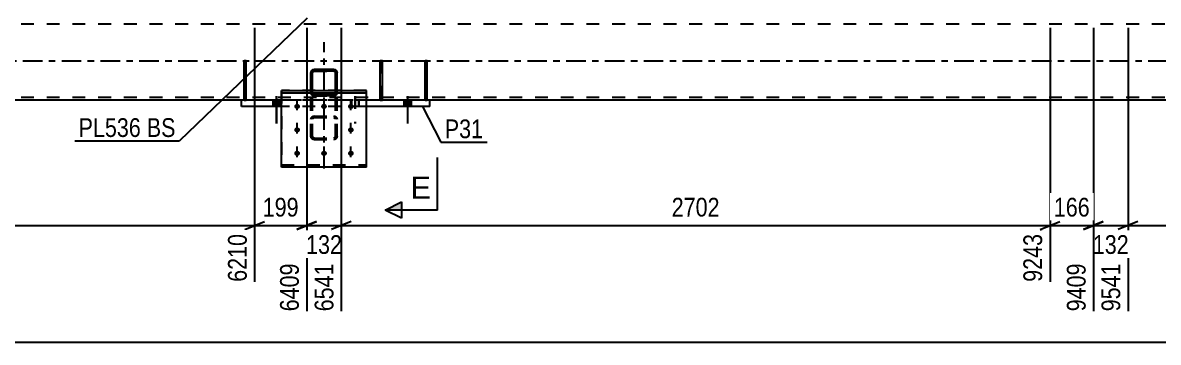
# Model space of a CAD drawing. Header units: millimetres. Extents: x -177 to 1012, y -676 to 165.
# Drawn here: x 173 to 346.2, y -170.6 to -121.8 of the extents above; entities that cross this region are included whole.
import ezdxf

# ---------------------------------------------------------------- set-up
doc = ezdxf.new("R2010")
doc.units = ezdxf.units.MM
doc.linetypes.add('DXK_LINE_DOT2', pattern=[3.9198, 1.9599, -1.9599])
doc.linetypes.add('DXK_LINE_DOT3', pattern=[5.9187, 2.979, -0.9799, 0.9799, -0.9799])
doc.styles.add('Arial', font='ARIAL.TTF', dxfattribs={"height": 0.2})
doc.styles.add('Arial Narrow', font='ARIALN.TTF', dxfattribs={"height": 0.2})

# ---------------------------------------------------------------- blocks, each defined once
blk = doc.blocks.new('Bolt-761545539-2137 - 1890')
at = {"linetype": 'Continuous'}
for points in [[(212.26, -133.6), (211.18, -133.6), (211.18, -134.6), (212.26, -134.6)], [(232.26, -133.6), (231.18, -133.6), (231.18, -134.6), (232.26, -134.6)]]:
    blk.add_hatch(color=1, dxfattribs=at).paths.add_polyline_path(points)
at = {"color": 1, "linetype": 'Continuous'}
for p, q in [((211.72, -133), (211.72, -137.2)), ((231.72, -133), (231.72, -137.2)), ((211.18, -133.6), (211.18, -134.6)), ((212.26, -133.6), (212.26, -134.6)), ((231.18, -133.6), (231.18, -134.6)), ((232.26, -133.6), (232.26, -134.6))]:
    blk.add_line(p, q, dxfattribs=at)
at = {"color": 1, "linetype": 'DXK_LINE_DOT2'}
for p, q in [((223.72, -133), (223.72, -137.2)), ((223.18, -133.6), (223.18, -134.6)), ((224.26, -133.6), (224.26, -134.6))]:
    blk.add_line(p, q, dxfattribs=at)
blk = doc.blocks.new('Part-761545539-1952 - 1890')
at = {"color": 7, "linetype": 'DXK_LINE_DOT2'}
for p, q in [((225.5, -132.17), (212.5, -132.17)), ((212.5, -132.17), (212.5, -143.83)), ((212.5, -132.48), (225.5, -132.48)), ((225.5, -143.83), (225.5, -132.17)), ((212.5, -143.52), (225.5, -143.52)), ((225.5, -143.83), (212.5, -143.83))]:
    blk.add_line(p, q, dxfattribs=at)
blk = doc.blocks.new('Part-761545539-1953 - 1890')
at = {"color": 7, "linetype": 'DXK_LINE_DOT2'}
for p, q in [((227.59, -127.6), (227.59, -133.6)), ((227.91, -127.6), (227.59, -127.6)), ((227.91, -133.6), (227.91, -127.6)), ((227.91, -131.6), (227.59, -131.6)), ((227.59, -132.8), (227.91, -132.8)), ((227.59, -133.6), (227.91, -133.6))]:
    blk.add_line(p, q, dxfattribs=at)
blk = doc.blocks.new('Part-761545539-1954 - 1890')
at = {"color": 2, "linetype": 'Continuous'}
for p, q in [((206.83, -133.6), (206.83, -127.6)), ((206.83, -127.6), (207.15, -127.6)), ((207.15, -133.6), (207.15, -127.6)), ((206.83, -131.6), (207.15, -131.6)), ((207.15, -133.6), (206.83, -133.6))]:
    blk.add_line(p, q, dxfattribs=at)
at = {"color": 7, "linetype": 'DXK_LINE_DOT2'}
blk.add_line((206.83, -132.8), (207.15, -132.8), dxfattribs=at)
blk = doc.blocks.new('Part-761545539-1955 - 1890')
at = {"color": 2, "linetype": 'Continuous'}
for p, q in [((234.43, -133.6), (234.43, -127.6)), ((234.43, -127.6), (234.75, -127.6)), ((234.75, -133.6), (234.75, -127.6)), ((234.43, -131.6), (234.75, -131.6)), ((234.75, -133.6), (234.43, -133.6))]:
    blk.add_line(p, q, dxfattribs=at)
at = {"color": 7, "linetype": 'DXK_LINE_DOT2'}
blk.add_line((234.43, -132.8), (234.75, -132.8), dxfattribs=at)
blk = doc.blocks.new('Part-761545539-1956 - 1890')
at = {"color": 7, "linetype": 'DXK_LINE_DOT2'}
for p, q in [((206.83, -127.6), (206.83, -133.6)), ((207.15, -127.6), (206.83, -127.6)), ((207.15, -133.6), (207.15, -127.6)), ((207.15, -131.6), (206.83, -131.6)), ((206.83, -132.8), (207.15, -132.8)), ((206.83, -133.6), (207.15, -133.6))]:
    blk.add_line(p, q, dxfattribs=at)
blk = doc.blocks.new('Part-761545539-1957 - 1890')
at = {"color": 7, "linetype": 'DXK_LINE_DOT2'}
for p, q in [((234.43, -127.6), (234.43, -133.6)), ((234.75, -127.6), (234.43, -127.6)), ((234.75, -133.6), (234.75, -127.6)), ((234.75, -131.6), (234.43, -131.6)), ((234.43, -132.8), (234.75, -132.8)), ((234.43, -133.6), (234.75, -133.6))]:
    blk.add_line(p, q, dxfattribs=at)
blk = doc.blocks.new('Part-761545539-2047 - 1890')
at = {"color": 7, "linetype": 'DXK_LINE_DOT2'}
for p, q in [((217, -129.44), (217.04, -129.26)), ((217.04, -129.26), (217, -129.44)), ((217, -132.48), (217, -129.44)), ((217.04, -129.26), (217.14, -129.1)), ((217.14, -129.1), (217.3, -129)), ((217.26, -129.35), (217.24, -129.44)), ((217.24, -132.48), (217.24, -129.44)), ((217.31, -129.27), (217.26, -129.35)), ((217.3, -129), (217.48, -128.96)), ((217.48, -128.96), (217.3, -129)), ((217.39, -129.22), (217.31, -129.27)), ((217.48, -129.2), (217.39, -129.22)), ((220.52, -128.96), (217.48, -128.96)), ((220.52, -129.2), (217.48, -129.2)), ((220.52, -128.96), (220.7, -129)), ((220.7, -129), (220.52, -128.96)), ((220.61, -129.22), (220.52, -129.2)), ((220.69, -129.27), (220.61, -129.22)), ((220.74, -129.35), (220.69, -129.27)), ((220.7, -129), (220.86, -129.1)), ((220.76, -129.44), (220.74, -129.35)), ((220.76, -132.48), (220.76, -129.44)), ((220.86, -129.1), (220.96, -129.26)), ((220.96, -129.26), (221, -129.44)), ((221, -129.44), (220.96, -129.26)), ((221, -132.48), (221, -129.44)), ((217.04, -132.66), (217, -132.48)), ((217, -132.48), (217.04, -132.66)), ((217.14, -132.82), (217.04, -132.66)), ((217.3, -132.92), (217.14, -132.82)), ((217.24, -132.48), (217.26, -132.57)), ((217.26, -132.57), (217.31, -132.65)), ((217.48, -132.96), (217.3, -132.92)), ((217.3, -132.92), (217.48, -132.96)), ((217.31, -132.65), (217.39, -132.7)), ((217.39, -132.7), (217.48, -132.72)), ((220.52, -132.72), (217.48, -132.72)), ((220.52, -132.96), (217.48, -132.96)), ((220.52, -132.72), (220.61, -132.7)), ((220.7, -132.92), (220.52, -132.96)), ((220.52, -132.96), (220.7, -132.92)), ((220.61, -132.7), (220.69, -132.65)), ((220.69, -132.65), (220.74, -132.57)), ((220.86, -132.82), (220.7, -132.92)), ((220.74, -132.57), (220.76, -132.48)), ((220.96, -132.66), (220.86, -132.82)), ((221, -132.48), (220.96, -132.66)), ((220.96, -132.66), (221, -132.48))]:
    blk.add_line(p, q, dxfattribs=at)
at = {"color": 7, "linetype": 'DXK_LINE_DOT3'}
blk.add_line((219, -130.96), (219, -130.96), dxfattribs=at)
at = {"color": 7, "linetype": 'DXK_LINE_DOT2'}
for centre, start, end in [((217.48, -129.44), 112.5, 157.5), ((220.52, -129.44), 22.5, 67.5), ((217.48, -132.48), 202.5, 247.5), ((220.52, -132.48), 292.5, 337.5)]:
    blk.add_arc(centre, 0.48, start, end, dxfattribs=at)
blk = doc.blocks.new('Part-761545539-1987 - 1890')
at = {"color": 7, "linetype": 'DXK_LINE_DOT2'}
for p, q in [((798, -122), (-40, -122)), ((798, -133.2), (-40, -133.2)), ((798, -133.6), (-27.5, -133.6)), ((235.15, -133.6), (206.43, -133.6))]:
    blk.add_line(p, q, dxfattribs=at)
at = {"color": 7, "linetype": 'DXK_LINE_DOT3'}
blk.add_line((-40, -127.6), (798, -127.6), dxfattribs=at)
at = {"color": 2, "linetype": 'Continuous'}
for p, q in [((206.43, -133.6), (-14.5, -133.6)), ((452.5, -133.6), (235.15, -133.6))]:
    blk.add_line(p, q, dxfattribs=at)
blk = doc.blocks.new('Part-761545539-2046 - 1890')
at = {"color": 7, "linetype": 'DXK_LINE_DOT3'}
blk.add_line((219, -144.05), (219, -124.75), dxfattribs=at)
at = {"color": 7, "linetype": 'DXK_LINE_DOT2'}
for p, q in [((217.04, -129.25), (217, -129.43)), ((217, -139.19), (217, -129.43)), ((217.14, -129.09), (217.04, -129.25)), ((217.3, -128.99), (217.14, -129.09)), ((217.24, -129.43), (217.26, -129.34)), ((217.24, -139.19), (217.24, -129.43)), ((217.26, -129.34), (217.31, -129.26)), ((217.48, -128.95), (217.3, -128.99)), ((217.31, -129.26), (217.39, -129.21)), ((217.39, -129.21), (217.48, -129.19)), ((217.48, -128.95), (220.52, -128.95)), ((217.48, -129.19), (220.52, -129.19)), ((220.7, -128.99), (220.52, -128.95)), ((220.52, -129.19), (220.61, -129.21)), ((220.61, -129.21), (220.69, -129.26)), ((220.69, -129.26), (220.74, -129.34)), ((220.86, -129.09), (220.7, -128.99)), ((220.74, -129.34), (220.76, -129.43)), ((220.76, -139.19), (220.76, -129.43)), ((220.96, -129.25), (220.86, -129.09)), ((221, -129.43), (220.96, -129.25)), ((221, -139.19), (221, -129.43)), ((217, -132.48), (217.04, -132.67)), ((217.04, -132.67), (217.14, -132.83)), ((217.14, -132.83), (217.3, -132.93)), ((217.26, -132.58), (217.24, -132.48)), ((217.31, -132.65), (217.26, -132.58)), ((217.3, -132.93), (217.48, -132.97)), ((217.39, -132.71), (217.31, -132.65)), ((217.48, -132.73), (217.39, -132.71)), ((217.48, -132.73), (220.52, -132.73)), ((217.48, -132.97), (220.52, -132.97)), ((220.61, -132.71), (220.52, -132.73)), ((220.52, -132.97), (220.7, -132.93)), ((220.69, -132.65), (220.61, -132.71)), ((220.74, -132.58), (220.69, -132.65)), ((220.7, -132.93), (220.86, -132.83)), ((220.76, -132.48), (220.74, -132.58)), ((220.86, -132.83), (220.96, -132.67)), ((220.96, -132.67), (221, -132.48)), ((217, -136.5), (217.04, -136.34)), ((217.04, -136.34), (217.14, -136.2)), ((217.14, -136.2), (217.3, -136.11)), ((217.26, -136.42), (217.24, -136.5)), ((217.31, -136.35), (217.26, -136.42)), ((217.3, -136.11), (217.48, -136.07)), ((217.39, -136.3), (217.31, -136.35)), ((217.48, -136.29), (217.39, -136.3)), ((217.48, -136.07), (220.52, -136.07)), ((217.48, -136.29), (220.52, -136.29)), ((220.52, -136.07), (220.7, -136.11)), ((220.61, -136.3), (220.52, -136.29)), ((220.69, -136.35), (220.61, -136.3)), ((220.74, -136.42), (220.69, -136.35)), ((220.7, -136.11), (220.86, -136.2)), ((220.76, -136.5), (220.74, -136.42)), ((220.86, -136.2), (220.96, -136.34)), ((220.96, -136.34), (221, -136.5)), ((217.04, -139.35), (217, -139.19)), ((217.14, -139.49), (217.04, -139.35)), ((217.3, -139.58), (217.14, -139.49)), ((217.24, -139.19), (217.26, -139.27)), ((217.26, -139.27), (217.31, -139.34)), ((217.48, -139.61), (217.3, -139.58)), ((217.31, -139.34), (217.39, -139.38)), ((217.39, -139.38), (217.48, -139.4)), ((217.48, -139.4), (220.52, -139.4)), ((217.48, -139.61), (220.52, -139.61)), ((220.52, -139.4), (220.61, -139.38)), ((220.7, -139.58), (220.52, -139.61)), ((220.61, -139.38), (220.69, -139.34)), ((220.69, -139.34), (220.74, -139.27)), ((220.86, -139.49), (220.7, -139.58)), ((220.74, -139.27), (220.76, -139.19)), ((220.96, -139.35), (220.86, -139.49)), ((221, -139.19), (220.96, -139.35))]:
    blk.add_line(p, q, dxfattribs=at)
blk = doc.blocks.new('Part-761545539-2062 - 1890')
at = {"color": 2, "linetype": 'Continuous'}
for p, q in [((206.43, -134.6), (206.43, -133.6)), ((212.5, -133.6), (206.43, -133.6)), ((212.5, -134.6), (206.43, -134.6)), ((235.15, -133.6), (225.5, -133.6)), ((235.15, -134.6), (225.5, -134.6)), ((235.15, -134.6), (235.15, -133.6))]:
    blk.add_line(p, q, dxfattribs=at)
at = {"color": 7, "linetype": 'DXK_LINE_DOT2'}
for p, q in [((225.5, -133.6), (212.5, -133.6)), ((225.5, -134.6), (212.5, -134.6))]:
    blk.add_line(p, q, dxfattribs=at)
blk = doc.blocks.new('Bolt-761545539-2136 - 1890')
at = {"color": 1, "linetype": 'DXK_LINE_DOT2'}
for p, q in [((214.9, -135.14), (214.9, -133.52)), ((219, -135.14), (219, -133.52)), ((223.1, -135.14), (223.1, -133.52)), ((214.9, -138.72), (214.9, -137.1)), ((223.1, -138.72), (223.1, -137.1)), ((214.9, -142.3), (214.9, -140.68)), ((219, -142.3), (219, -140.68)), ((223.1, -142.3), (223.1, -140.68))]:
    blk.add_line(p, q, dxfattribs=at)
blk = doc.blocks.new('Bolt-761545539-2138 - 1890')
at = {"linetype": 'Continuous'}
for points in [[(212.29, -133.6), (211.21, -133.6), (211.21, -134.6), (212.29, -134.6)], [(232.29, -133.6), (231.21, -133.6), (231.21, -134.6), (232.29, -134.6)]]:
    blk.add_hatch(color=1, dxfattribs=at).paths.add_polyline_path(points)
at = {"color": 1, "linetype": 'Continuous'}
for p, q in [((211.75, -133), (211.75, -137.2)), ((231.75, -133), (231.75, -137.2)), ((211.21, -133.6), (211.21, -134.6)), ((212.29, -133.6), (212.29, -134.6)), ((231.21, -133.6), (231.21, -134.6)), ((232.29, -133.6), (232.29, -134.6))]:
    blk.add_line(p, q, dxfattribs=at)
at = {"color": 1, "linetype": 'DXK_LINE_DOT2'}
for p, q in [((223.75, -133), (223.75, -137.2)), ((223.21, -133.6), (223.21, -134.6)), ((224.29, -133.6), (224.29, -134.6))]:
    blk.add_line(p, q, dxfattribs=at)
blk = doc.blocks.new('Bolt-761545539-2444 - 1890')
at = {"linetype": 'Continuous'}
for points in [[(214.9, -134.2), (214.99, -134.21), (215.08, -134.23), (215.16, -134.27), (215.23, -134.32), (215.28, -134.39), (215.32, -134.46), (215.34, -134.54), (215.34, -134.62), (215.32, -134.7), (215.28, -134.77), (215.23, -134.84), (215.16, -134.89), (215.08, -134.93), (214.99, -134.96), (214.9, -134.97), (214.81, -134.96), (214.72, -134.93), (214.64, -134.89), (214.57, -134.84), (214.52, -134.77), (214.48, -134.7), (214.46, -134.62), (214.46, -134.54), (214.48, -134.46), (214.52, -134.39), (214.57, -134.32), (214.64, -134.27), (214.72, -134.23), (214.81, -134.21)], [(219, -134.2), (219.09, -134.21), (219.18, -134.23), (219.26, -134.27), (219.33, -134.32), (219.38, -134.39), (219.42, -134.46), (219.44, -134.54), (219.44, -134.62), (219.42, -134.7), (219.38, -134.77), (219.33, -134.84), (219.26, -134.89), (219.18, -134.93), (219.09, -134.96), (219, -134.97), (218.91, -134.96), (218.82, -134.93), (218.74, -134.89), (218.67, -134.84), (218.62, -134.77), (218.58, -134.7), (218.56, -134.62), (218.56, -134.54), (218.58, -134.46), (218.62, -134.39), (218.67, -134.32), (218.74, -134.27), (218.82, -134.23), (218.91, -134.21)], [(223.1, -134.2), (223.19, -134.21), (223.28, -134.23), (223.36, -134.27), (223.43, -134.32), (223.48, -134.39), (223.52, -134.46), (223.54, -134.54), (223.54, -134.62), (223.52, -134.7), (223.48, -134.77), (223.43, -134.84), (223.36, -134.89), (223.28, -134.93), (223.19, -134.96), (223.1, -134.97), (223.01, -134.96), (222.92, -134.93), (222.84, -134.89), (222.77, -134.84), (222.72, -134.77), (222.68, -134.7), (222.66, -134.62), (222.66, -134.54), (222.68, -134.46), (222.72, -134.39), (222.77, -134.32), (222.84, -134.27), (222.92, -134.23), (223.01, -134.21)], [(214.9, -137.78), (214.99, -137.79), (215.08, -137.81), (215.16, -137.85), (215.23, -137.9), (215.28, -137.97), (215.32, -138.04), (215.34, -138.12), (215.34, -138.2), (215.32, -138.28), (215.28, -138.35), (215.23, -138.42), (215.16, -138.47), (215.08, -138.51), (214.99, -138.54), (214.9, -138.55), (214.81, -138.54), (214.72, -138.51), (214.64, -138.47), (214.57, -138.42), (214.52, -138.35), (214.48, -138.28), (214.46, -138.2), (214.46, -138.12), (214.48, -138.04), (214.52, -137.97), (214.57, -137.9), (214.64, -137.85), (214.72, -137.81), (214.81, -137.79)], [(223.1, -137.78), (223.19, -137.79), (223.28, -137.81), (223.36, -137.85), (223.43, -137.9), (223.48, -137.97), (223.52, -138.04), (223.54, -138.12), (223.54, -138.2), (223.52, -138.28), (223.48, -138.35), (223.43, -138.42), (223.36, -138.47), (223.28, -138.51), (223.19, -138.54), (223.1, -138.55), (223.01, -138.54), (222.92, -138.51), (222.84, -138.47), (222.77, -138.42), (222.72, -138.35), (222.68, -138.28), (222.66, -138.2), (222.66, -138.12), (222.68, -138.04), (222.72, -137.97), (222.77, -137.9), (222.84, -137.85), (222.92, -137.81), (223.01, -137.79)], [(214.9, -141.36), (214.99, -141.37), (215.08, -141.39), (215.16, -141.43), (215.23, -141.48), (215.28, -141.55), (215.32, -141.62), (215.34, -141.7), (215.34, -141.78), (215.32, -141.86), (215.28, -141.93), (215.23, -142), (215.16, -142.05), (215.08, -142.09), (214.99, -142.12), (214.9, -142.13), (214.81, -142.12), (214.72, -142.09), (214.64, -142.05), (214.57, -142), (214.52, -141.93), (214.48, -141.86), (214.46, -141.78), (214.46, -141.7), (214.48, -141.62), (214.52, -141.55), (214.57, -141.48), (214.64, -141.43), (214.72, -141.39), (214.81, -141.37)], [(219, -141.36), (219.09, -141.37), (219.18, -141.39), (219.26, -141.43), (219.33, -141.48), (219.38, -141.55), (219.42, -141.62), (219.44, -141.7), (219.44, -141.78), (219.42, -141.86), (219.38, -141.93), (219.33, -142), (219.26, -142.05), (219.18, -142.09), (219.09, -142.12), (219, -142.13), (218.91, -142.12), (218.82, -142.09), (218.74, -142.05), (218.67, -142), (218.62, -141.93), (218.58, -141.86), (218.56, -141.78), (218.56, -141.7), (218.58, -141.62), (218.62, -141.55), (218.67, -141.48), (218.74, -141.43), (218.82, -141.39), (218.91, -141.37)], [(223.1, -141.36), (223.19, -141.37), (223.28, -141.39), (223.36, -141.43), (223.43, -141.48), (223.48, -141.55), (223.52, -141.62), (223.54, -141.7), (223.54, -141.78), (223.52, -141.86), (223.48, -141.93), (223.43, -142), (223.36, -142.05), (223.28, -142.09), (223.19, -142.12), (223.1, -142.13), (223.01, -142.12), (222.92, -142.09), (222.84, -142.05), (222.77, -142), (222.72, -141.93), (222.68, -141.86), (222.66, -141.78), (222.66, -141.7), (222.68, -141.62), (222.72, -141.55), (222.77, -141.48), (222.84, -141.43), (222.92, -141.39), (223.01, -141.37)]]:
    blk.add_hatch(color=1, dxfattribs=at).paths.add_polyline_path(points)
at = {"color": 1, "linetype": 'Continuous'}
for p, q in [((214.9, -135.15), (214.9, -133.53)), ((219, -135.15), (219, -133.53)), ((223.1, -135.15), (223.1, -133.53)), ((214.9, -138.73), (214.9, -137.11)), ((223.1, -138.73), (223.1, -137.11)), ((214.9, -142.31), (214.9, -140.69)), ((219, -142.31), (219, -140.69)), ((223.1, -142.31), (223.1, -140.69))]:
    blk.add_line(p, q, dxfattribs=at)
blk = doc.blocks.new('Part-761545539-2463 - 1890')
at = {"color": 2, "linetype": 'Continuous'}
for p, q in [((227.59, -133.6), (227.59, -127.6)), ((227.59, -127.6), (227.91, -127.6)), ((227.91, -133.6), (227.91, -127.6)), ((227.59, -131.6), (227.91, -131.6)), ((227.91, -133.6), (227.59, -133.6))]:
    blk.add_line(p, q, dxfattribs=at)
at = {"color": 7, "linetype": 'DXK_LINE_DOT2'}
blk.add_line((227.59, -132.8), (227.91, -132.8), dxfattribs=at)
blk = doc.blocks.new('Part-761545539-2464 - 1890')
at = {"color": 7, "linetype": 'DXK_LINE_DOT3'}
blk.add_line((219, -144.05), (219, -124.77), dxfattribs=at)
at = {"color": 2, "linetype": 'Continuous'}
for p, q in [((217, -129.45), (217.04, -129.27)), ((217, -132.17), (217, -129.45)), ((217.04, -129.27), (217.14, -129.11)), ((217.14, -129.11), (217.3, -129.01)), ((217.3, -129.01), (217.48, -128.97)), ((217.48, -128.97), (220.52, -128.97)), ((220.52, -128.97), (220.7, -129.01)), ((220.7, -129.01), (220.86, -129.11)), ((220.86, -129.11), (220.96, -129.27)), ((220.96, -129.27), (221, -129.45)), ((221, -132.17), (221, -129.45))]:
    blk.add_line(p, q, dxfattribs=at)
at = {"color": 7, "linetype": 'DXK_LINE_DOT2'}
for p, q in [((217.26, -129.36), (217.24, -129.45)), ((217.24, -139.19), (217.24, -129.45)), ((217.31, -129.28), (217.26, -129.36)), ((217.39, -129.23), (217.31, -129.28)), ((217.48, -129.21), (217.39, -129.23)), ((217.48, -129.21), (220.52, -129.21)), ((220.61, -129.23), (220.52, -129.21)), ((220.69, -129.28), (220.61, -129.23)), ((220.74, -129.36), (220.69, -129.28)), ((220.76, -129.45), (220.74, -129.36)), ((220.76, -139.19), (220.76, -129.45)), ((217, -139.19), (217, -132.17)), ((217.04, -132.67), (217, -132.49)), ((217.14, -132.83), (217.04, -132.67)), ((217.3, -132.93), (217.14, -132.83)), ((217.24, -132.49), (217.26, -132.58)), ((217.26, -132.58), (217.31, -132.66)), ((217.48, -132.97), (217.3, -132.93)), ((217.31, -132.66), (217.39, -132.71)), ((217.39, -132.71), (217.48, -132.73)), ((217.48, -132.73), (220.52, -132.73)), ((217.48, -132.97), (220.52, -132.97)), ((220.52, -132.73), (220.61, -132.71)), ((220.7, -132.93), (220.52, -132.97)), ((220.61, -132.71), (220.69, -132.66)), ((220.69, -132.66), (220.74, -132.58)), ((220.86, -132.83), (220.7, -132.93)), ((220.74, -132.58), (220.76, -132.49)), ((220.96, -132.67), (220.86, -132.83)), ((221, -132.49), (220.96, -132.67)), ((221, -139.19), (221, -132.17)), ((217.04, -136.34), (217, -136.51)), ((217.14, -136.2), (217.04, -136.34)), ((217.3, -136.11), (217.14, -136.2)), ((217.24, -136.51), (217.26, -136.42)), ((217.26, -136.42), (217.31, -136.35)), ((217.48, -136.08), (217.3, -136.11)), ((217.31, -136.35), (217.39, -136.31)), ((217.39, -136.31), (217.48, -136.29)), ((217.48, -136.08), (220.52, -136.08)), ((217.48, -136.29), (220.52, -136.29)), ((220.7, -136.11), (220.52, -136.08)), ((220.52, -136.29), (220.61, -136.31)), ((220.61, -136.31), (220.69, -136.35)), ((220.69, -136.35), (220.74, -136.42)), ((220.86, -136.2), (220.7, -136.11)), ((220.74, -136.42), (220.76, -136.51)), ((220.96, -136.34), (220.86, -136.2)), ((221, -136.51), (220.96, -136.34)), ((217, -139.19), (217.04, -139.36)), ((217.04, -139.36), (217.14, -139.49)), ((217.14, -139.49), (217.3, -139.59)), ((217.26, -139.28), (217.24, -139.19)), ((217.31, -139.34), (217.26, -139.28)), ((217.3, -139.59), (217.48, -139.62)), ((217.39, -139.39), (217.31, -139.34)), ((217.48, -139.41), (217.39, -139.39)), ((217.48, -139.41), (220.52, -139.41)), ((217.48, -139.62), (220.52, -139.62)), ((220.61, -139.39), (220.52, -139.41)), ((220.52, -139.62), (220.7, -139.59)), ((220.69, -139.34), (220.61, -139.39)), ((220.74, -139.28), (220.69, -139.34)), ((220.7, -139.59), (220.86, -139.49)), ((220.76, -139.19), (220.74, -139.28)), ((220.86, -139.49), (220.96, -139.36)), ((220.96, -139.36), (221, -139.19))]:
    blk.add_line(p, q, dxfattribs=at)
blk = doc.blocks.new('Part-761545539-2465 - 1890')
at = {"color": 2, "linetype": 'Continuous'}
for p, q in [((217.04, -129.26), (217, -129.44)), ((217, -129.45), (217, -129.44)), ((217.14, -129.1), (217.04, -129.26)), ((217.3, -129), (217.14, -129.1)), ((217.48, -128.96), (217.3, -129)), ((220.52, -128.96), (217.48, -128.96)), ((220.7, -129), (220.52, -128.96)), ((220.86, -129.1), (220.7, -129)), ((220.96, -129.26), (220.86, -129.1)), ((221, -129.44), (220.96, -129.26)), ((221, -129.45), (221, -129.44))]:
    blk.add_line(p, q, dxfattribs=at)
at = {"color": 7, "linetype": 'DXK_LINE_DOT2'}
for p, q in [((217, -129.44), (217.04, -129.26)), ((217, -132.48), (217, -129.45)), ((217.24, -129.44), (217.26, -129.35)), ((217.24, -132.48), (217.24, -129.44)), ((217.26, -129.35), (217.31, -129.27)), ((217.3, -129), (217.48, -128.96)), ((217.31, -129.27), (217.39, -129.22)), ((217.39, -129.22), (217.48, -129.2)), ((220.52, -129.2), (217.48, -129.2)), ((220.52, -128.96), (220.7, -129)), ((220.52, -129.2), (220.61, -129.22)), ((220.61, -129.22), (220.69, -129.27)), ((220.69, -129.27), (220.74, -129.35)), ((220.74, -129.35), (220.76, -129.44)), ((220.76, -132.48), (220.76, -129.44)), ((220.96, -129.26), (221, -129.44)), ((221, -132.48), (221, -129.45)), ((217, -132.48), (217.04, -132.66)), ((217.04, -132.66), (217, -132.48)), ((217.04, -132.66), (217.14, -132.82)), ((217.14, -132.82), (217.3, -132.92)), ((217.26, -132.57), (217.24, -132.48)), ((217.31, -132.65), (217.26, -132.57)), ((217.3, -132.92), (217.48, -132.96)), ((217.48, -132.96), (217.3, -132.92)), ((217.39, -132.7), (217.31, -132.65)), ((217.48, -132.72), (217.39, -132.7)), ((220.52, -132.72), (217.48, -132.72)), ((220.52, -132.96), (217.48, -132.96)), ((220.61, -132.7), (220.52, -132.72)), ((220.52, -132.96), (220.7, -132.92)), ((220.7, -132.92), (220.52, -132.96)), ((220.69, -132.65), (220.61, -132.7)), ((220.74, -132.57), (220.69, -132.65)), ((220.7, -132.92), (220.86, -132.82)), ((220.76, -132.48), (220.74, -132.57)), ((220.86, -132.82), (220.96, -132.66)), ((220.96, -132.66), (221, -132.48)), ((221, -132.48), (220.96, -132.66))]:
    blk.add_line(p, q, dxfattribs=at)
at = {"color": 7, "linetype": 'DXK_LINE_DOT3'}
blk.add_line((219, -130.96), (219, -130.96), dxfattribs=at)
at = {"color": 7, "linetype": 'DXK_LINE_DOT2'}
for centre, start, end in [((217.48, -129.44), 112.5, 157.5), ((220.52, -129.44), 22.5, 67.5), ((217.48, -132.48), 202.5, 247.5), ((220.52, -132.48), 292.5, 337.5)]:
    blk.add_arc(centre, 0.48, start, end, dxfattribs=at)
blk = doc.blocks.new('Part-761545539-2475 - 1890')
at = {"color": 2, "linetype": 'Continuous'}
for p, q in [((212.5, -132.17), (225.5, -132.17)), ((212.5, -143.84), (212.5, -132.17)), ((212.5, -132.49), (225.5, -132.49)), ((225.5, -143.84), (225.5, -132.17)), ((225.5, -143.84), (212.5, -143.84))]:
    blk.add_line(p, q, dxfattribs=at)
at = {"color": 7, "linetype": 'DXK_LINE_DOT2'}
blk.add_line((212.5, -143.53), (225.5, -143.53), dxfattribs=at)
blk = doc.blocks.new('StraightDimension-761545539-18978 - 1890')
at = {"color": 7, "linetype": 'Continuous'}
for p, q in [((341.64, -122.6), (341.64, -165.85)), ((449.73, -122.6), (449.73, -163.18)), ((343.14, -152.14), (340.14, -153.34)), ((448.23, -153.34), (451.23, -152.14)), ((341.64, -152.74), (449.73, -152.74))]:
    blk.add_line(p, q, dxfattribs=at)
at = {"color": 0}
blk.add_wipeout([(399.94, -151.99), (399.94, -147.79), (391.43, -147.79), (391.43, -151.99)], dxfattribs=at)
at = {"color": 0, "linetype": 'Continuous'}
blk.add_wipeout([(449.13, -153.44), (444.93, -153.44), (444.93, -163.78), (449.13, -163.78)], dxfattribs=at)
at = {"color": 3, "style": 'Arial Narrow'}
blk.add_text('2702', height=2.863, dxfattribs=at).set_placement((392.03, -151.39))
at = {"color": 3, "linetype": 'Continuous', "style": 'Arial Narrow'}
blk.add_text('12243', height=2.863, rotation=90.0002, dxfattribs=at).set_placement((448.53, -163.18))
blk = doc.blocks.new('StraightDimension-761545539-18983 - 1890')
at = {"color": 7, "linetype": 'Continuous'}
for p, q in [((208.42, -122.6), (208.42, -161.35)), ((216.36, -122.6), (216.36, -165.85)), ((206.92, -153.34), (209.92, -152.14)), ((217.86, -152.14), (214.86, -153.34)), ((208.42, -152.74), (216.36, -152.74))]:
    blk.add_line(p, q, dxfattribs=at)
at = {"color": 0}
blk.add_wipeout([(215.73, -151.99), (215.73, -147.79), (209.05, -147.79), (209.05, -151.99)], dxfattribs=at)
at = {"color": 0, "linetype": 'Continuous'}
blk.add_wipeout([(215.76, -157.94), (211.56, -157.94), (211.56, -166.45), (215.76, -166.45)], dxfattribs=at)
at = {"color": 3, "style": 'Arial Narrow'}
blk.add_text('199', height=2.863, dxfattribs=at).set_placement((209.65, -151.39))
at = {"color": 3, "linetype": 'Continuous', "style": 'Arial Narrow'}
blk.add_text('6409', height=2.863, rotation=90.0002, dxfattribs=at).set_placement((215.16, -165.85))
blk = doc.blocks.new('StraightDimension-761545539-2909 - 1890')
at = {"color": 7, "linetype": 'Continuous'}
blk.add_line((-41, -170.58), (839, -170.58), dxfattribs=at)
blk = doc.blocks.new('StraightDimension-761545539-18982 - 1890')
at = {"color": 7, "linetype": 'Continuous'}
for p, q in [((216.36, -122.6), (216.36, -165.85)), ((221.64, -122.6), (221.64, -165.85)), ((214.86, -153.34), (217.86, -152.14)), ((223.14, -152.14), (220.14, -153.34)), ((216.36, -152.74), (221.64, -152.74))]:
    blk.add_line(p, q, dxfattribs=at)
at = {"color": 0}
blk.add_wipeout([(222.34, -157.69), (222.34, -153.49), (215.66, -153.49), (215.66, -157.69)], dxfattribs=at)
at = {"color": 0, "linetype": 'Continuous'}
blk.add_wipeout([(221.04, -157.94), (216.84, -157.94), (216.84, -166.45), (221.04, -166.45)], dxfattribs=at)
at = {"color": 3, "style": 'Arial Narrow'}
blk.add_text('132', height=2.863, dxfattribs=at).set_placement((216.26, -157.09))
at = {"color": 3, "linetype": 'Continuous', "style": 'Arial Narrow'}
blk.add_text('6541', height=2.863, rotation=90.0002, dxfattribs=at).set_placement((220.44, -165.85))
blk = doc.blocks.new('StraightDimension-761545539-18981 - 1890')
at = {"color": 7, "linetype": 'Continuous'}
for p, q in [((221.64, -122.6), (221.64, -165.85)), ((329.73, -122.6), (329.73, -161.35)), ((223.14, -152.14), (220.14, -153.34)), ((328.23, -153.34), (331.23, -152.14)), ((221.64, -152.74), (329.73, -152.74))]:
    blk.add_line(p, q, dxfattribs=at)
at = {"color": 0}
blk.add_wipeout([(279.94, -151.99), (279.94, -147.79), (271.43, -147.79), (271.43, -151.99)], dxfattribs=at)
at = {"color": 0, "linetype": 'Continuous'}
blk.add_wipeout([(329.13, -153.44), (324.93, -153.44), (324.93, -161.95), (329.13, -161.95)], dxfattribs=at)
at = {"color": 3, "style": 'Arial Narrow'}
blk.add_text('2702', height=2.863, dxfattribs=at).set_placement((272.03, -151.39))
at = {"color": 3, "linetype": 'Continuous', "style": 'Arial Narrow'}
blk.add_text('9243', height=2.863, rotation=90.0002, dxfattribs=at).set_placement((328.53, -161.35))
blk = doc.blocks.new('StraightDimension-761545539-18979 - 1890')
at = {"color": 7, "linetype": 'Continuous'}
for p, q in [((336.36, -122.6), (336.36, -165.85)), ((341.64, -122.6), (341.64, -165.85)), ((334.86, -153.34), (337.86, -152.14)), ((343.14, -152.14), (340.14, -153.34)), ((336.36, -152.74), (341.64, -152.74))]:
    blk.add_line(p, q, dxfattribs=at)
at = {"color": 0}
blk.add_wipeout([(342.34, -157.69), (342.34, -153.49), (335.66, -153.49), (335.66, -157.69)], dxfattribs=at)
at = {"color": 0, "linetype": 'Continuous'}
blk.add_wipeout([(341.04, -157.94), (336.84, -157.94), (336.84, -166.45), (341.04, -166.45)], dxfattribs=at)
at = {"color": 3, "style": 'Arial Narrow'}
blk.add_text('132', height=2.863, dxfattribs=at).set_placement((336.26, -157.09))
at = {"color": 3, "linetype": 'Continuous', "style": 'Arial Narrow'}
blk.add_text('9541', height=2.863, rotation=90.0002, dxfattribs=at).set_placement((340.44, -165.85))
blk = doc.blocks.new('StraightDimension-761545539-18980 - 1890')
at = {"color": 7, "linetype": 'Continuous'}
for p, q in [((329.73, -122.6), (329.73, -161.35)), ((336.36, -122.6), (336.36, -165.85)), ((328.23, -153.34), (331.23, -152.14)), ((337.86, -152.14), (334.86, -153.34)), ((329.73, -152.74), (336.36, -152.74))]:
    blk.add_line(p, q, dxfattribs=at)
at = {"color": 0}
blk.add_wipeout([(336.39, -151.99), (336.39, -147.79), (329.71, -147.79), (329.71, -151.99)], dxfattribs=at)
at = {"color": 0, "linetype": 'Continuous'}
blk.add_wipeout([(335.76, -157.94), (331.56, -157.94), (331.56, -166.45), (335.76, -166.45)], dxfattribs=at)
at = {"color": 3, "style": 'Arial Narrow'}
blk.add_text('166', height=2.863, dxfattribs=at).set_placement((330.31, -151.39))
at = {"color": 3, "linetype": 'Continuous', "style": 'Arial Narrow'}
blk.add_text('9409', height=2.863, rotation=90.0002, dxfattribs=at).set_placement((335.16, -165.85))
blk = doc.blocks.new('StraightDimension-761545539-18984 - 1890')
at = {"color": 7, "linetype": 'Continuous'}
for p, q in [((101.64, -122.6), (101.64, -165.85)), ((208.42, -122.6), (208.42, -161.35)), ((103.14, -152.14), (100.14, -153.34)), ((206.92, -153.34), (209.92, -152.14)), ((101.64, -152.74), (208.42, -152.74))]:
    blk.add_line(p, q, dxfattribs=at)
at = {"color": 0}
blk.add_wipeout([(159.28, -151.99), (159.28, -147.79), (150.77, -147.79), (150.77, -151.99)], dxfattribs=at)
at = {"color": 0, "linetype": 'Continuous'}
blk.add_wipeout([(207.82, -153.44), (203.62, -153.44), (203.62, -161.95), (207.82, -161.95)], dxfattribs=at)
at = {"color": 3, "style": 'Arial Narrow'}
blk.add_text('2669', height=2.863, dxfattribs=at).set_placement((151.37, -151.39))
at = {"color": 3, "linetype": 'Continuous', "style": 'Arial Narrow'}
blk.add_text('6210', height=2.863, rotation=90.0002, dxfattribs=at).set_placement((207.22, -161.35))
blk = doc.blocks.new('Mark-761545539-2058 - 1890')
at = {"color": 0}
blk.add_wipeout([(243.27, -139.43), (243.27, -136.43), (237.42, -136.43), (237.42, -139.43)], dxfattribs=at)
blk.add_wipeout([(243.27, -139.43), (243.27, -136.43), (237.42, -136.43), (237.42, -139.43)], dxfattribs=at)
at = {"color": 30, "linetype": 'Continuous'}
for p, q in [((233.98, -134.49), (236.82, -140.03)), ((236.82, -140.03), (243.87, -140.03))]:
    blk.add_line(p, q, dxfattribs=at)
at = {"color": 3, "style": 'Arial Narrow'}
blk.add_text('P31', height=2.863, dxfattribs=at).set_placement((237.42, -139.43))
blk = doc.blocks.new('SectionMark-761545539-3939 - 1890')
at = {"linetype": 'Continuous'}
blk.add_hatch(color=6, dxfattribs=at).paths.add_polyline_path([(230.82, -149.15), (230.82, -150.4), (228.32, -150.4)])
at = {"color": 6, "linetype": 'Continuous'}
for p, q in [((236.32, -150.4), (236.32, -142.4)), ((228.32, -150.4), (230.82, -149.15)), ((236.32, -150.4), (228.32, -150.4)), ((230.82, -151.65), (228.32, -150.4)), ((230.82, -149.15), (230.82, -151.65))]:
    blk.add_line(p, q, dxfattribs=at)
at = {"color": 0, "linetype": 'Continuous'}
blk.add_wipeout([(235.32, -148.65), (235.32, -145.15), (232.21, -145.15), (232.21, -148.65)], dxfattribs=at)
at = {"color": 3, "linetype": 'Continuous', "style": 'Arial'}
blk.add_text('E', height=3.34, dxfattribs=at).set_placement((232.21, -148.65))
blk = doc.blocks.new('MarkSet-761545539-4140 - 1890')
at = {"color": 0}
for points in [[(191.07, -139.24), (191.07, -136.24), (181.57, -136.24), (181.57, -139.24)], [(196.35, -139.24), (196.35, -136.24), (191.97, -136.24), (191.97, -139.24)]]:
    blk.add_wipeout(points, dxfattribs=at)
for points in [[(191.07, -139.24), (191.07, -136.24), (181.57, -136.24), (181.57, -139.24)], [(196.35, -139.24), (196.35, -136.24), (191.97, -136.24), (191.97, -139.24)]]:
    blk.add_wipeout(points, dxfattribs=at)
at = {"color": 30, "linetype": 'Continuous'}
for p in [(216.42, -121.1), (180.97, -139.84)]:
    blk.add_line(p, (196.95, -139.84), dxfattribs=at)
at = {"color": 3, "style": 'Arial Narrow'}
for s, p in [('PL536', (181.57, -139.24)), ('BS', (191.97, -139.24))]:
    blk.add_text(s, height=2.863, dxfattribs=at).set_placement(p)

msp = doc.modelspace()

# ---------------------------------------------------------------- block references
for name in ['Part-761545539-1987 - 1890', 'Part-761545539-2046 - 1890', 'Part-761545539-2464 - 1890', 'Part-761545539-1954 - 1890', 'Part-761545539-1956 - 1890', 'Part-761545539-1953 - 1890', 'Part-761545539-2463 - 1890', 'Part-761545539-1955 - 1890', 'Part-761545539-1957 - 1890', 'Part-761545539-2047 - 1890', 'Part-761545539-2465 - 1890', 'Bolt-761545539-2137 - 1890', 'Bolt-761545539-2138 - 1890', 'Part-761545539-1952 - 1890', 'Part-761545539-2475 - 1890', 'Part-761545539-2062 - 1890', 'Bolt-761545539-2444 - 1890', 'Bolt-761545539-2136 - 1890']:
    msp.add_blockref(name, (0, 0))

# ---------------------------------------------------------------- next in the draw order: block references
for name in ['StraightDimension-761545539-18983 - 1890', 'StraightDimension-761545539-18978 - 1890']:
    msp.add_blockref(name, (0, 0))

# ---------------------------------------------------------------- next in the draw order: block references
msp.add_blockref('StraightDimension-761545539-2909 - 1890', (0, 0))

# ---------------------------------------------------------------- next in the draw order: block references
for name in ['StraightDimension-761545539-18984 - 1890', 'StraightDimension-761545539-18982 - 1890', 'StraightDimension-761545539-18979 - 1890']:
    msp.add_blockref(name, (0, 0))

# ---------------------------------------------------------------- next in the draw order: block references
for name in ['MarkSet-761545539-4140 - 1890', 'StraightDimension-761545539-18981 - 1890']:
    msp.add_blockref(name, (0, 0))

# ---------------------------------------------------------------- next in the draw order: block references
for name in ['StraightDimension-761545539-18980 - 1890', 'Mark-761545539-2058 - 1890']:
    msp.add_blockref(name, (0, 0))

# ---------------------------------------------------------------- next in the draw order: block references
msp.add_blockref('SectionMark-761545539-3939 - 1890', (0, 0))

doc.saveas('drawing.dxf')
